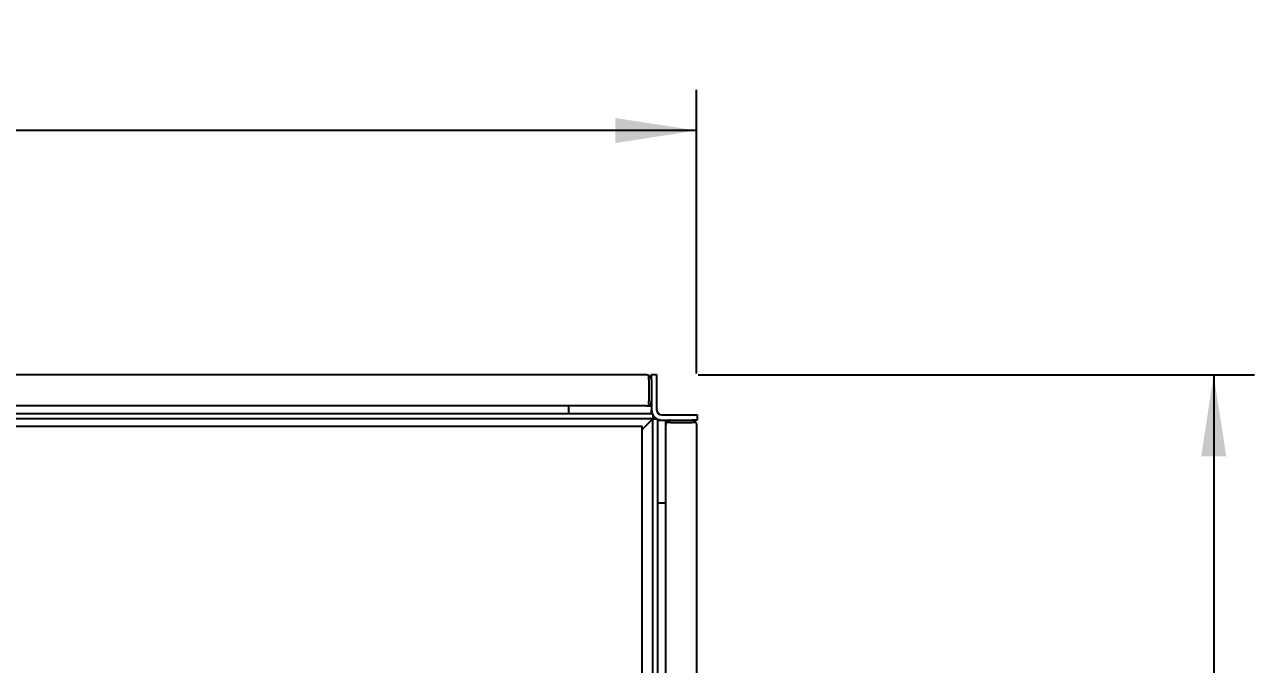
# Model space of a CAD drawing. Header units: millimetres. Extents: x 1293 to 41893, y 1011 to 26911.
# Drawn here: x 17244 to 18756, y 17580 to 18367 of the extents above; entities that cross this region are included whole.
import ezdxf

# ---------------------------------------------------------------- set-up
doc = ezdxf.new("R2010")
doc.units = ezdxf.units.MM
doc.header["$LTSCALE"] = 50
for name, color, linetype in [('CAPA_1', 7, 'Continuous'), ('CLIP_BAR', 5, 'Continuous'), ('PASILLOS', 2, 'Continuous')]:
    doc.layers.add(name, color=color, linetype=linetype)
doc.styles.add('SLDTEXTSTYLE0', font='TXT', dxfattribs={"width": 0.75})
doc.dimstyles.new('SLDDIMSTYLE0', dxfattribs={"dimtxt": 100, "dimasz": 100, "dimexe": 0, "dimexo": 0.0625, "dimgap": 25, "dimtad": 2, "dimdec": 0, "dimrnd": 1e-09, "dimzin": 12, "dimdsep": 46, "dimtxsty": 'SLDTEXTSTYLE0', "dimsah": 1, "dimcen": 0.09, "dimadec": 0, "dimazin": 3, "dimtfac": 1, "dimtdec": 0, "dimtofl": 0, "dimtmove": 0, "dimatfit": 3, "dimfxl": 1, "dimfrac": 2, "dimtolj": 1, "dimtzin": 12, "dimarcsym": 0})

# ---------------------------------------------------------------- blocks, each defined once
blk = doc.blocks.new('_D_14')
at = {"layer": 'CAPA_1', "transparency": 16777216}
for p, q in [((18071.8, 17936.1), (18755.5, 17936.1)), ((18705.5, 17936.1), (18705.5, 13669.2)), ((18071.3, 13669.2), (18755.5, 13669.2))]:
    blk.add_line(p, q, dxfattribs=at)
for points in [[(18705.5, 17936.1), (18690.1, 17836.1), (18720.9, 17836.1)], [(18705.5, 13669.2), (18720.9, 13769.2), (18690.1, 13769.2)]]:
    blk.add_solid(points, dxfattribs=at)
at = {"layer": 'CAPA_1', "transparency": 16777216, "insert": (18576.6, 15654.9), "char_height": 100, "attachment_point": 1, "rotation": 90, "style": 'SLDTEXTSTYLE0'}
blk.add_mtext('4267', dxfattribs=at)
blk = doc.blocks.new('_D_17')
at = {"layer": 'CAPA_1', "transparency": 16777216}
for p, q in [((12076.7, 17937.9), (12076.7, 18286.9)), ((18069.9, 17937.9), (18069.9, 18286.9)), ((18069.9, 18236.9), (12076.7, 18236.9))]:
    blk.add_line(p, q, dxfattribs=at)
for points in [[(12076.7, 18236.9), (12176.7, 18221.5), (12176.7, 18252.3)], [(18069.9, 18236.9), (17969.9, 18252.3), (17969.9, 18221.5)]]:
    blk.add_solid(points, dxfattribs=at)
at = {"layer": 'CAPA_1', "transparency": 16777216, "insert": (14925.5, 18365.8), "char_height": 100, "attachment_point": 1, "style": 'SLDTEXTSTYLE0'}
blk.add_mtext('5993', dxfattribs=at)

msp = doc.modelspace()

# ---------------------------------------------------------------- linework, layer by layer
at = {"layer": 'CLIP_BAR', "linetype": 'Continuous', "lineweight": 25}
for p, q in [((18014.3878232, 17936.865389), (18020.7378232, 17936.865389)), ((18014.3878232, 17929.969389), (18014.3878232, 17936.865389)), ((18020.7378232, 17936.865389), (18020.7378232, 17926.865389)), ((18020.7378232, 17926.865389), (18020.7378232, 17893.215389)), ((18014.3878232, 17904.061389), (18014.3878232, 17893.215389)), ((18027.0878232, 17886.865389), (18060.7378232, 17886.865389)), ((18060.7378232, 17886.865389), (18070.7378232, 17886.865389)), ((18070.7378232, 17886.865389), (18070.7378232, 17880.515389)), ((18027.0878232, 17880.515389), (18037.9338232, 17880.515389)), ((18070.7378232, 17880.515389), (18063.8418232, 17880.515389))]:
    msp.add_line(p, q, dxfattribs=at)
for radius in [12.7, 6.35]:
    msp.add_arc((18027.0878232, 17893.215389), radius, 180, 270, dxfattribs=at)
at = {"layer": 'PASILLOS', "linetype": 'Continuous', "lineweight": 25}
for p, q in [((18008.2918232, 17936.065389), (16237.1588232, 17936.065389)), ((18011.3398232, 17929.969389), (18011.3398232, 17935.2486799)), ((18011.3398232, 17929.969389), (18011.3398232, 17904.061389)), ((18014.3878232, 17929.969389), (18014.3878232, 17904.061389)), ((18011.3398232, 17898.7820982), (18011.3398232, 17904.061389)), ((18015.3196723, 17888.440389), (16226.3128232, 17888.440389)), ((18008.2918232, 17897.965389), (16237.1588232, 17897.965389)), ((17912.7878232, 17888.440389), (17912.7878232, 17897.965389)), ((18008.2918232, 17897.965389), (18014.3878232, 17897.965389)), ((18014.3878232, 17888.440389), (18014.3878232, 17893.215389)), ((18015.9628232, 17887.0896748), (18015.9628232, 17882.090389)), ((18015.9628232, 17882.090389), (16226.3128232, 17882.090389)), ((18002.7878232, 17872.840389), (16226.3128232, 17872.840389)), ((18002.7878232, 17868.915389), (18012.7878232, 17878.915389)), ((18002.7878232, 16958.440389), (18002.7878232, 17872.840389)), ((18012.7878232, 17878.915389), (18015.9628232, 17882.090389)), ((18015.9628232, 17882.090389), (18012.7878232, 17878.915389)), ((18015.9628232, 17882.090389), (18020.9621089, 17882.090389)), ((18015.9628232, 16958.440389), (18015.9628232, 17882.090389)), ((18022.3128232, 16958.440389), (18022.3128232, 17881.4472381)), ((18022.3128232, 17880.515389), (18027.0878232, 17880.515389)), ((18031.8378232, 17874.419389), (18031.8378232, 17880.515389)), ((18031.8378232, 16964.221389), (18031.8378232, 17874.419389)), ((18037.9338232, 17877.467389), (18032.6545323, 17877.467389)), ((18037.9338232, 17880.515389), (18063.8418232, 17880.515389)), ((18037.9338232, 17877.467389), (18063.8418232, 17877.467389)), ((18069.121114, 17877.467389), (18063.8418232, 17877.467389)), ((18069.9378232, 16964.221389), (18069.9378232, 17874.419389)), ((18022.3128232, 17778.915389), (18031.8378232, 17778.915389))]:
    msp.add_line(p, q, dxfattribs=at)
for centre, start, end in [((18008.2918232, 17929.969389), 60, 90), ((18008.2918232, 17929.969389), 0, 60), ((18008.2918232, 17904.061389), 270, 300), ((18008.2918232, 17904.061389), 300, 0), ((18037.9338232, 17874.419389), 150, 180), ((18037.9338232, 17874.419389), 90, 150), ((18063.8418232, 17874.419389), 30, 90), ((18063.8418232, 17874.419389), 0, 30)]:
    msp.add_arc(centre, 6.096, start, end, dxfattribs=at)

# ---------------------------------------------------------------- dimensions: what is measured, and where the dimension line sits
at = {"layer": 'CAPA_1'}
for base, p1, p2, angle, picture, middle in [((12076.6878232, 18236.865389), (18069.9378232, 17874.419389), (12076.6878232, 17874.419389), 0, '_D_17', (15073.3128232, 18236.865389)), ((18705.5220747, 13669.207389), (18008.2918232, 17936.065389), (18007.8168232, 13669.207389), 90, '_D_14', (18705.5220747, 15802.636389))]:
    dim = msp.add_linear_dim(base=base, p1=p1, p2=p2, angle=angle, dimstyle='SLDDIMSTYLE0', dxfattribs=at)
    dim.commit()
    dim.dimension.update_dxf_attribs({"geometry": picture, "text_midpoint": middle, "dimtype": 160})

doc.saveas('drawing.dxf')
